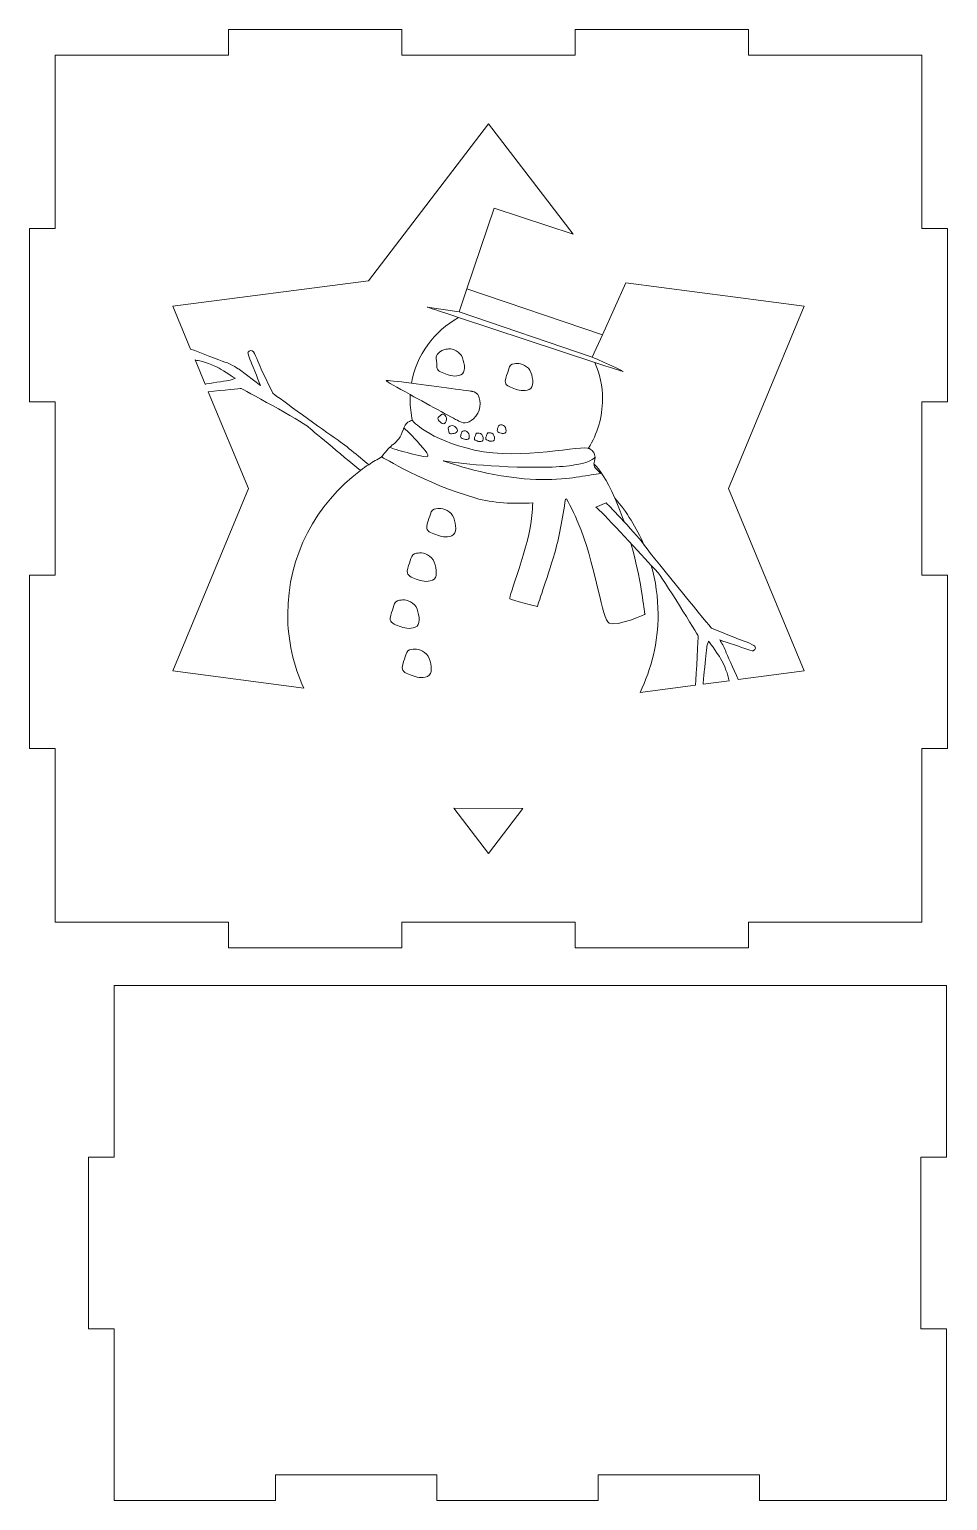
# Model space of a CAD drawing. Header units: millimetres. Extents: x -1983 to 1983, y -412 to 412.
# Drawn here: x -1982.6 to -1875.6, y -87.7 to 83.7 of the extents above; entities that cross this region are included whole.
import ezdxf

# ---------------------------------------------------------------- set-up
doc = ezdxf.new("R2010")
doc.units = ezdxf.units.MM
doc.header["$MEASUREMENT"] = 0
doc.layers.add('Camada 1', color=7, linetype='Continuous')

msp = doc.modelspace()

# ---------------------------------------------------------------- linework, layer by layer
at = {"layer": 'Camada 1', "color": 250, "lineweight": 9}
for points, knots in [([(-1919.0411, -23.2674), (-1919.0411, -23.2674), (-1898.8411, -23.2674), (-1898.8411, -23.2674), (-1898.8411, -23.2674), (-1898.8411, -23.2674), (-1898.8411, -20.2674), (-1898.8411, -20.2674), (-1898.8411, -20.2674), (-1898.8411, -20.2674), (-1878.6411, -20.2674), (-1878.6411, -20.2674), (-1878.6411, -20.2674), (-1878.6411, -20.2674), (-1878.6411, -0.0674), (-1878.6411, -0.0674), (-1878.6411, -0.0674), (-1878.6411, -0.0674), (-1875.6411, -0.0674), (-1875.6411, -0.0674), (-1875.6411, -0.0674), (-1875.6411, -0.0674), (-1875.6411, 20.1326), (-1875.6411, 20.1326), (-1875.6411, 20.1326), (-1875.6411, 20.1326), (-1878.6411, 20.1326), (-1878.6411, 20.1326), (-1878.6411, 20.1326), (-1878.6411, 20.1326), (-1878.6411, 40.3326), (-1878.6411, 40.3326), (-1878.6411, 40.3326), (-1878.6411, 40.3326), (-1875.6411, 40.3326), (-1875.6411, 40.3326), (-1875.6411, 40.3326), (-1875.6411, 40.3326), (-1875.6411, 60.5326), (-1875.6411, 60.5326), (-1875.6411, 60.5326), (-1875.6411, 60.5326), (-1878.6411, 60.5326), (-1878.6411, 60.5326), (-1878.6411, 60.5326), (-1878.6411, 60.5326), (-1878.6411, 80.7326), (-1878.6411, 80.7326), (-1878.6411, 80.7326), (-1878.6411, 80.7326), (-1898.8411, 80.7326), (-1898.8411, 80.7326), (-1898.8411, 80.7326), (-1898.8411, 80.7326), (-1898.8411, 83.7326), (-1898.8411, 83.7326), (-1898.8411, 83.7326), (-1898.8411, 83.7326), (-1919.0411, 83.7326), (-1919.0411, 83.7326), (-1919.0411, 83.7326), (-1919.0411, 83.7326), (-1919.0411, 80.7326), (-1919.0411, 80.7326), (-1919.0411, 80.7326), (-1919.0411, 80.7326), (-1939.2411, 80.7326), (-1939.2411, 80.7326), (-1939.2411, 80.7326), (-1939.2411, 80.7326), (-1939.2411, 83.7326), (-1939.2411, 83.7326), (-1939.2411, 83.7326), (-1939.2411, 83.7326), (-1959.4411, 83.7326), (-1959.4411, 83.7326), (-1959.4411, 83.7326), (-1959.4411, 83.7326), (-1959.4411, 80.7326), (-1959.4411, 80.7326), (-1959.4411, 80.7326), (-1959.4411, 80.7326), (-1979.6411, 80.7326), (-1979.6411, 80.7326), (-1979.6411, 80.7326), (-1979.6411, 80.7326), (-1979.6411, 60.5326), (-1979.6411, 60.5326), (-1979.6411, 60.5326), (-1979.6411, 60.5326), (-1982.6411, 60.5326), (-1982.6411, 60.5326), (-1982.6411, 60.5326), (-1982.6411, 60.5326), (-1982.6411, 40.3326), (-1982.6411, 40.3326), (-1982.6411, 40.3326), (-1982.6411, 40.3326), (-1979.6411, 40.3326), (-1979.6411, 40.3326), (-1979.6411, 40.3326), (-1979.6411, 40.3326), (-1979.6411, 20.1326), (-1979.6411, 20.1326), (-1979.6411, 20.1326), (-1979.6411, 20.1326), (-1982.6411, 20.1326), (-1982.6411, 20.1326), (-1982.6411, 20.1326), (-1982.6411, 20.1326), (-1982.6411, -0.0674), (-1982.6411, -0.0674), (-1982.6411, -0.0674), (-1982.6411, -0.0674), (-1979.6411, -0.0674), (-1979.6411, -0.0674), (-1979.6411, -0.0674), (-1979.6411, -0.0674), (-1979.6411, -20.2674), (-1979.6411, -20.2674), (-1979.6411, -20.2674), (-1979.6411, -20.2674), (-1959.4411, -20.2674), (-1959.4411, -20.2674), (-1959.4411, -20.2674), (-1959.4411, -20.2674), (-1959.4411, -23.2674), (-1959.4411, -23.2674), (-1959.4411, -23.2674), (-1959.4411, -23.2674), (-1939.2411, -23.2674), (-1939.2411, -23.2674), (-1939.2411, -23.2674), (-1939.2411, -23.2674), (-1939.2411, -20.2674), (-1939.2411, -20.2674), (-1939.2411, -20.2674), (-1939.2411, -20.2674), (-1919.0411, -20.2674), (-1919.0411, -20.2674), (-1919.0411, -20.2674), (-1919.0411, -20.2674), (-1919.0411, -23.2674), (-1919.0411, -23.2674)], [0, 0, 0, 0, 0.02702703, 0.02702703, 0.02702703, 0.02702703, 0.05405405, 0.05405405, 0.05405405, 0.05405405, 0.08108108, 0.08108108, 0.08108108, 0.08108108, 0.10810811, 0.10810811, 0.10810811, 0.10810811, 0.13513514, 0.13513514, 0.13513514, 0.13513514, 0.16216216, 0.16216216, 0.16216216, 0.16216216, 0.18918919, 0.18918919, 0.18918919, 0.18918919, 0.21621622, 0.21621622, 0.21621622, 0.21621622, 0.24324324, 0.24324324, 0.24324324, 0.24324324, 0.27027027, 0.27027027, 0.27027027, 0.27027027, 0.2972973, 0.2972973, 0.2972973, 0.2972973, 0.32432432, 0.32432432, 0.32432432, 0.32432432, 0.35135135, 0.35135135, 0.35135135, 0.35135135, 0.37837838, 0.37837838, 0.37837838, 0.37837838, 0.40540541, 0.40540541, 0.40540541, 0.40540541, 0.43243243, 0.43243243, 0.43243243, 0.43243243, 0.45945946, 0.45945946, 0.45945946, 0.45945946, 0.48648649, 0.48648649, 0.48648649, 0.48648649, 0.51351351, 0.51351351, 0.51351351, 0.51351351, 0.54054054, 0.54054054, 0.54054054, 0.54054054, 0.56756757, 0.56756757, 0.56756757, 0.56756757, 0.59459459, 0.59459459, 0.59459459, 0.59459459, 0.62162162, 0.62162162, 0.62162162, 0.62162162, 0.64864865, 0.64864865, 0.64864865, 0.64864865, 0.67567568, 0.67567568, 0.67567568, 0.67567568, 0.7027027, 0.7027027, 0.7027027, 0.7027027, 0.72972973, 0.72972973, 0.72972973, 0.72972973, 0.75675676, 0.75675676, 0.75675676, 0.75675676, 0.78378378, 0.78378378, 0.78378378, 0.78378378, 0.81081081, 0.81081081, 0.81081081, 0.81081081, 0.83783784, 0.83783784, 0.83783784, 0.83783784, 0.86486486, 0.86486486, 0.86486486, 0.86486486, 0.89189189, 0.89189189, 0.89189189, 0.89189189, 0.91891892, 0.91891892, 0.91891892, 0.91891892, 0.94594595, 0.94594595, 0.94594595, 0.94594595, 1, 1, 1, 1]), ([(-1929.1411, 72.7326), (-1929.1411, 72.7326), (-1919.2893, 59.8597), (-1919.2893, 59.8597), (-1919.2893, 59.8597), (-1919.2893, 59.8597), (-1928.4938, 62.9126), (-1928.4938, 62.9126), (-1928.4938, 62.9126), (-1928.4938, 62.9126), (-1931.6647, 53.4971), (-1931.6647, 53.4971), (-1931.6647, 53.4971), (-1931.6647, 53.4971), (-1932.5612, 50.8353), (-1932.5612, 50.8353), (-1932.5612, 50.8353), (-1932.5612, 50.8353), (-1936.2756, 51.3753), (-1936.2756, 51.3753), (-1936.2756, 51.3753), (-1936.2756, 51.3753), (-1934.8117, 50.8914), (-1932.6254, 50.1692), (-1932.6254, 50.1692), (-1935.4784, 48.5763), (-1937.5462, 45.7945), (-1938.1219, 42.5147), (-1938.1219, 42.5147), (-1939.7815, 42.7239), (-1941.0746, 42.868), (-1941.067, 42.8081), (-1941.067, 42.8081), (-1941.059, 42.7427), (-1939.8116, 42.0334), (-1938.2707, 41.181), (-1938.2707, 41.181), (-1938.2792, 41.0051), (-1938.2835, 40.8282), (-1938.2835, 40.6503), (-1938.2835, 40.6503), (-1938.2835, 39.7911), (-1938.182, 38.9548), (-1937.9904, 38.1526), (-1937.9904, 38.1526), (-1937.9904, 38.1526), (-1938.6518, 38.2028), (-1939.0041, 37.3277), (-1939.0041, 37.3277), (-1939.0238, 37.2784), (-1939.0428, 37.2264), (-1939.0605, 37.1711), (-1939.0605, 37.1711), (-1939.3924, 36.1335), (-1939.7245, 35.8013), (-1940.2641, 35.3866), (-1940.2641, 35.3866), (-1940.3808, 35.2965), (-1940.5093, 35.1774), (-1940.639, 35.0459), (-1940.639, 35.0459), (-1941.108, 34.5702), (-1941.5915, 33.9328), (-1941.5915, 33.9328), (-1941.5915, 33.9328), (-1942.1098, 33.6456), (-1942.6145, 33.3383), (-1943.1049, 33.0116), (-1943.1049, 33.0116), (-1944.2297, 33.976), (-1945.9393, 35.3991), (-1947.1281, 36.1932), (-1947.1281, 36.1932), (-1949.0426, 37.4722), (-1954.2853, 41.3421), (-1954.2853, 41.3421), (-1954.2853, 41.3421), (-1954.2853, 41.3421), (-1955.6151, 44.1614), (-1955.6151, 44.1614), (-1955.6151, 44.1614), (-1955.9328, 44.8387), (-1956.3602, 46.0698), (-1956.6639, 46.2834), (-1956.6639, 46.2834), (-1956.9673, 46.4967), (-1957.195, 46.0444), (-1957.195, 46.0444), (-1957.195, 46.0444), (-1957.195, 46.0444), (-1956.9896, 45.4007), (-1956.8099, 44.9791), (-1956.8099, 44.9791), (-1956.6299, 44.5575), (-1955.705, 42.2274), (-1955.705, 42.2274), (-1955.705, 42.2274), (-1955.705, 42.2274), (-1958.1758, 44.102), (-1958.1758, 44.102), (-1958.1758, 44.102), (-1958.1758, 44.102), (-1959.0304, 44.7259), (-1959.8737, 44.9787), (-1959.8737, 44.9787), (-1960.4836, 45.1614), (-1962.5514, 46.038), (-1963.8741, 46.4955), (-1963.8741, 46.4955), (-1963.8741, 46.4955), (-1965.9471, 51.4824), (-1965.9471, 51.4824), (-1965.9471, 51.4824), (-1965.9471, 51.4824), (-1943.1273, 54.4576), (-1943.1273, 54.4576), (-1943.1273, 54.4576), (-1943.1273, 54.4576), (-1929.1411, 72.7326), (-1929.1411, 72.7326)], [0, 0, 0, 0, 0.03225806, 0.03225806, 0.03225806, 0.03225806, 0.06451613, 0.06451613, 0.06451613, 0.06451613, 0.09677419, 0.09677419, 0.09677419, 0.09677419, 0.12903226, 0.12903226, 0.12903226, 0.12903226, 0.16129032, 0.16129032, 0.16129032, 0.16129032, 0.19354839, 0.19354839, 0.19354839, 0.19354839, 0.22580645, 0.22580645, 0.22580645, 0.22580645, 0.25806452, 0.25806452, 0.25806452, 0.25806452, 0.29032258, 0.29032258, 0.29032258, 0.29032258, 0.32258065, 0.32258065, 0.32258065, 0.32258065, 0.35483871, 0.35483871, 0.35483871, 0.35483871, 0.38709677, 0.38709677, 0.38709677, 0.38709677, 0.41935484, 0.41935484, 0.41935484, 0.41935484, 0.4516129, 0.4516129, 0.4516129, 0.4516129, 0.48387097, 0.48387097, 0.48387097, 0.48387097, 0.51612903, 0.51612903, 0.51612903, 0.51612903, 0.5483871, 0.5483871, 0.5483871, 0.5483871, 0.58064516, 0.58064516, 0.58064516, 0.58064516, 0.61290323, 0.61290323, 0.61290323, 0.61290323, 0.64516129, 0.64516129, 0.64516129, 0.64516129, 0.67741935, 0.67741935, 0.67741935, 0.67741935, 0.70967742, 0.70967742, 0.70967742, 0.70967742, 0.74193548, 0.74193548, 0.74193548, 0.74193548, 0.77419355, 0.77419355, 0.77419355, 0.77419355, 0.80645161, 0.80645161, 0.80645161, 0.80645161, 0.83870968, 0.83870968, 0.83870968, 0.83870968, 0.87096774, 0.87096774, 0.87096774, 0.87096774, 0.90322581, 0.90322581, 0.90322581, 0.90322581, 0.93548387, 0.93548387, 0.93548387, 0.93548387, 1, 1, 1, 1]), ([(-1913.1495, 54.1961), (-1913.1495, 54.1961), (-1892.3351, 51.4824), (-1892.3351, 51.4824), (-1892.3351, 51.4824), (-1892.3351, 51.4824), (-1901.1686, 30.2326), (-1901.1686, 30.2326), (-1901.1686, 30.2326), (-1901.1686, 30.2326), (-1892.3351, 8.9828), (-1892.3351, 8.9828), (-1892.3351, 8.9828), (-1892.3351, 8.9828), (-1900.036, 7.9787), (-1900.036, 7.9787), (-1900.036, 7.9787), (-1900.5792, 9.2378), (-1901.3458, 10.8292), (-1901.5323, 11.3497), (-1901.5323, 11.3497), (-1901.6996, 11.8167), (-1901.9848, 12.2812), (-1902.2016, 12.5977), (-1902.2016, 12.5977), (-1902.2016, 12.5977), (-1899.8263, 11.7964), (-1899.3957, 11.6388), (-1899.3957, 11.6388), (-1898.9652, 11.4814), (-1898.3117, 11.31), (-1898.3117, 11.31), (-1898.3117, 11.31), (-1898.3117, 11.31), (-1897.8718, 11.5612), (-1898.1011, 11.8532), (-1898.1011, 11.8532), (-1898.3302, 12.145), (-1899.5819, 12.5072), (-1900.275, 12.7888), (-1900.275, 12.7888), (-1900.275, 12.7888), (-1903.1603, 13.969), (-1903.1603, 13.969), (-1903.1603, 13.969), (-1903.1603, 13.969), (-1909.5973, 21.772), (-1910.9748, 23.6163), (-1910.9748, 23.6163), (-1910.9943, 23.6425), (-1911.0143, 23.6691), (-1911.0344, 23.6956), (-1911.0344, 23.6956), (-1911.8799, 25.6749), (-1913.0253, 27.5014), (-1914.4153, 29.1207), (-1914.4153, 29.1207), (-1915.3803, 31.3192), (-1916.2215, 32.503), (-1916.8498, 33.1243), (-1916.8498, 33.1243), (-1916.8358, 33.3218), (-1916.7414, 33.5258), (-1916.7217, 33.861), (-1916.7217, 33.861), (-1916.7207, 33.8768), (-1916.7202, 33.8925), (-1916.72, 33.908), (-1916.72, 33.908), (-1916.7114, 34.5813), (-1917.3859, 34.8987), (-1917.3859, 34.8987), (-1917.3859, 34.8987), (-1917.4136, 34.9155), (-1917.4501, 34.9289), (-1917.4949, 34.9397), (-1917.4949, 34.9397), (-1916.4534, 36.6028), (-1915.853, 38.5579), (-1915.853, 40.6503), (-1915.853, 40.6503), (-1915.853, 42.169), (-1916.1694, 43.6155), (-1916.7411, 44.9303), (-1916.7411, 44.9303), (-1914.8683, 44.315), (-1913.603, 43.9014), (-1913.4701, 43.8634), (-1913.4701, 43.8634), (-1912.8893, 43.6975), (-1917.0408, 45.5629), (-1917.0408, 45.5629), (-1917.0408, 45.5629), (-1917.0408, 45.5629), (-1915.8707, 48.159), (-1915.8707, 48.159), (-1915.8707, 48.159), (-1915.8707, 48.159), (-1913.1495, 54.1961), (-1913.1495, 54.1961)], [0, 0, 0, 0, 0.03846154, 0.03846154, 0.03846154, 0.03846154, 0.07692308, 0.07692308, 0.07692308, 0.07692308, 0.11538462, 0.11538462, 0.11538462, 0.11538462, 0.15384615, 0.15384615, 0.15384615, 0.15384615, 0.19230769, 0.19230769, 0.19230769, 0.19230769, 0.23076923, 0.23076923, 0.23076923, 0.23076923, 0.26923077, 0.26923077, 0.26923077, 0.26923077, 0.30769231, 0.30769231, 0.30769231, 0.30769231, 0.34615385, 0.34615385, 0.34615385, 0.34615385, 0.38461538, 0.38461538, 0.38461538, 0.38461538, 0.42307692, 0.42307692, 0.42307692, 0.42307692, 0.46153846, 0.46153846, 0.46153846, 0.46153846, 0.5, 0.5, 0.5, 0.5, 0.53846154, 0.53846154, 0.53846154, 0.53846154, 0.57692308, 0.57692308, 0.57692308, 0.57692308, 0.61538462, 0.61538462, 0.61538462, 0.61538462, 0.65384615, 0.65384615, 0.65384615, 0.65384615, 0.69230769, 0.69230769, 0.69230769, 0.69230769, 0.73076923, 0.73076923, 0.73076923, 0.73076923, 0.76923077, 0.76923077, 0.76923077, 0.76923077, 0.80769231, 0.80769231, 0.80769231, 0.80769231, 0.84615385, 0.84615385, 0.84615385, 0.84615385, 0.88461538, 0.88461538, 0.88461538, 0.88461538, 0.92307692, 0.92307692, 0.92307692, 0.92307692, 1, 1, 1, 1]), ([(-1933.7418, 46.5016), (-1933.3682, 46.5432), (-1932.4136, 46.2112), (-1932.1647, 45.4641), (-1932.1647, 45.4641), (-1931.9157, 44.7171), (-1931.7496, 43.7211), (-1932.3722, 43.472), (-1932.3722, 43.472), (-1932.9948, 43.223), (-1933.6173, 43.3889), (-1934.1568, 43.5965), (-1934.1568, 43.5965), (-1934.6964, 43.804), (-1935.1943, 43.97), (-1935.1528, 44.4681), (-1935.1528, 44.4681), (-1935.1113, 44.9661), (-1935.3189, 45.2982), (-1935.2359, 45.6301), (-1935.2359, 45.6301), (-1935.1529, 45.9621), (-1934.634, 46.3357), (-1934.3435, 46.4187), (-1934.3435, 46.4187), (-1934.053, 46.5018), (-1933.7418, 46.5016), (-1933.7418, 46.5016)], [0, 0, 0, 0, 0.125, 0.125, 0.125, 0.125, 0.25, 0.25, 0.25, 0.25, 0.375, 0.375, 0.375, 0.375, 0.5, 0.5, 0.5, 0.5, 0.625, 0.625, 0.625, 0.625, 0.75, 0.75, 0.75, 0.75, 1, 1, 1, 1]), ([(-1962.169, 42.3938), (-1962.169, 42.3938), (-1963.3441, 45.2205), (-1963.3441, 45.2205), (-1963.3441, 45.2205), (-1963.1867, 45.1795), (-1963.0585, 45.1517), (-1962.9797, 45.1443), (-1962.9797, 45.1443), (-1962.5327, 45.1023), (-1961.012, 44.5541), (-1960.5202, 44.2534), (-1960.5202, 44.2534), (-1960.0281, 43.9527), (-1958.6648, 43.0843), (-1958.6648, 43.0843), (-1958.6648, 43.0843), (-1958.6648, 43.0843), (-1958.9206, 42.9465), (-1959.2522, 42.8624), (-1959.2522, 42.8624), (-1959.5838, 42.778), (-1961.0455, 42.6035), (-1961.9872, 42.4263), (-1961.9872, 42.4263), (-1962.0423, 42.416), (-1962.1033, 42.4051), (-1962.169, 42.3938)], [0, 0, 0, 0, 0.125, 0.125, 0.125, 0.125, 0.25, 0.25, 0.25, 0.25, 0.375, 0.375, 0.375, 0.375, 0.5, 0.5, 0.5, 0.5, 0.625, 0.625, 0.625, 0.625, 0.75, 0.75, 0.75, 0.75, 1, 1, 1, 1]), ([(-1925.7734, 44.8002), (-1925.3998, 44.8416), (-1924.4453, 44.5096), (-1924.1963, 43.7626), (-1924.1963, 43.7626), (-1923.9473, 43.0155), (-1923.7812, 42.0195), (-1924.4038, 41.7706), (-1924.4038, 41.7706), (-1925.0264, 41.5215), (-1925.6489, 41.6875), (-1926.1884, 41.895), (-1926.1884, 41.895), (-1926.728, 42.1026), (-1927.2259, 42.2685), (-1927.1844, 42.7665), (-1927.1844, 42.7665), (-1927.1429, 43.2645), (-1926.9355, 43.5967), (-1926.8525, 43.9286), (-1926.8525, 43.9286), (-1926.7694, 44.2606), (-1926.6656, 44.6342), (-1926.3751, 44.7172), (-1926.3751, 44.7172), (-1926.0845, 44.8003), (-1925.7734, 44.8002), (-1925.7734, 44.8002)], [0, 0, 0, 0, 0.125, 0.125, 0.125, 0.125, 0.25, 0.25, 0.25, 0.25, 0.375, 0.375, 0.375, 0.375, 0.5, 0.5, 0.5, 0.5, 0.625, 0.625, 0.625, 0.625, 0.75, 0.75, 0.75, 0.75, 1, 1, 1, 1]), ([(-1950.6729, 6.9914), (-1950.6729, 6.9914), (-1965.9471, 8.9828), (-1965.9471, 8.9828), (-1965.9471, 8.9828), (-1965.9471, 8.9828), (-1957.1136, 30.2326), (-1957.1136, 30.2326), (-1957.1136, 30.2326), (-1957.1136, 30.2326), (-1961.8015, 41.51), (-1961.8015, 41.51), (-1961.8015, 41.51), (-1960.0936, 41.6964), (-1957.9788, 41.898), (-1957.9788, 41.898), (-1957.9788, 41.898), (-1957.9788, 41.898), (-1950.8051, 38.0308), (-1950.2317, 37.4914), (-1950.2317, 37.4914), (-1949.8212, 37.1051), (-1946.2719, 34.2083), (-1944.0745, 32.3264), (-1944.0745, 32.3264), (-1949.2216, 28.4736), (-1952.5408, 22.4075), (-1952.5408, 15.5833), (-1952.5408, 15.5833), (-1952.5408, 12.5232), (-1951.8732, 9.6157), (-1950.6729, 6.9914)], [0, 0, 0, 0, 0.11111111, 0.11111111, 0.11111111, 0.11111111, 0.22222222, 0.22222222, 0.22222222, 0.22222222, 0.33333333, 0.33333333, 0.33333333, 0.33333333, 0.44444444, 0.44444444, 0.44444444, 0.44444444, 0.55555556, 0.55555556, 0.55555556, 0.55555556, 0.66666667, 0.66666667, 0.66666667, 0.66666667, 0.77777778, 0.77777778, 0.77777778, 0.77777778, 1, 1, 1, 1]), ([(-1934.2861, 38.8277), (-1934.1772, 38.7781), (-1933.9703, 38.5315), (-1934.0242, 38.2866), (-1934.0242, 38.2866), (-1934.078, 38.0416), (-1934.1951, 37.7422), (-1934.4061, 37.7757), (-1934.4061, 37.7757), (-1934.617, 37.8092), (-1934.7602, 37.9563), (-1934.8737, 38.1011), (-1934.8737, 38.1011), (-1934.9874, 38.2458), (-1935.0965, 38.3725), (-1935.0039, 38.5019), (-1935.0039, 38.5019), (-1934.9113, 38.6313), (-1934.8004, 38.6883), (-1934.7234, 38.7655), (-1934.7234, 38.7655), (-1934.6466, 38.8428), (-1934.5572, 38.928), (-1934.4642, 38.9033), (-1934.4642, 38.9033), (-1934.3711, 38.8786), (-1934.2861, 38.8277), (-1934.2861, 38.8277)], [0, 0, 0, 0, 0.125, 0.125, 0.125, 0.125, 0.25, 0.25, 0.25, 0.25, 0.375, 0.375, 0.375, 0.375, 0.5, 0.5, 0.5, 0.5, 0.625, 0.625, 0.625, 0.625, 0.75, 0.75, 0.75, 0.75, 1, 1, 1, 1]), ([(-1933.648, 37.5071), (-1933.5507, 37.5768), (-1933.2339, 37.6331), (-1933.0483, 37.4643), (-1933.0483, 37.4643), (-1932.8629, 37.2954), (-1932.6618, 37.0445), (-1932.7961, 36.8784), (-1932.7961, 36.8784), (-1932.9303, 36.7123), (-1933.1291, 36.6616), (-1933.3114, 36.6354), (-1933.3114, 36.6354), (-1933.4935, 36.609), (-1933.6577, 36.5776), (-1933.7237, 36.7225), (-1933.7237, 36.7225), (-1933.7897, 36.8674), (-1933.7838, 36.9919), (-1933.8122, 37.0971), (-1933.8122, 37.0971), (-1933.8408, 37.2023), (-1933.8701, 37.3221), (-1933.8023, 37.3904), (-1933.8023, 37.3904), (-1933.7345, 37.4588), (-1933.648, 37.5071), (-1933.648, 37.5071)], [0, 0, 0, 0, 0.125, 0.125, 0.125, 0.125, 0.25, 0.25, 0.25, 0.25, 0.375, 0.375, 0.375, 0.375, 0.5, 0.5, 0.5, 0.5, 0.625, 0.625, 0.625, 0.625, 0.75, 0.75, 0.75, 0.75, 1, 1, 1, 1]), ([(-1931.9505, 36.9573), (-1931.8316, 36.9704), (-1931.5276, 36.8648), (-1931.4484, 36.6269), (-1931.4484, 36.6269), (-1931.369, 36.3889), (-1931.3161, 36.0717), (-1931.5144, 35.9924), (-1931.5144, 35.9924), (-1931.7127, 35.9132), (-1931.9109, 35.966), (-1932.0828, 36.0321), (-1932.0828, 36.0321), (-1932.2546, 36.0983), (-1932.4132, 36.151), (-1932.3999, 36.3096), (-1932.3999, 36.3096), (-1932.3868, 36.4683), (-1932.3207, 36.574), (-1932.2942, 36.6797), (-1932.2942, 36.6797), (-1932.2678, 36.7855), (-1932.2348, 36.9044), (-1932.1423, 36.9309), (-1932.1423, 36.9309), (-1932.0497, 36.9573), (-1931.9505, 36.9573), (-1931.9505, 36.9573)], [0, 0, 0, 0, 0.125, 0.125, 0.125, 0.125, 0.25, 0.25, 0.25, 0.25, 0.375, 0.375, 0.375, 0.375, 0.5, 0.5, 0.5, 0.5, 0.625, 0.625, 0.625, 0.625, 0.75, 0.75, 0.75, 0.75, 1, 1, 1, 1]), ([(-1930.3308, 36.7085), (-1930.2118, 36.722), (-1929.9079, 36.6161), (-1929.8287, 36.3782), (-1929.8287, 36.3782), (-1929.7493, 36.1402), (-1929.6964, 35.8231), (-1929.8947, 35.7438), (-1929.8947, 35.7438), (-1930.093, 35.6646), (-1930.2912, 35.7173), (-1930.463, 35.7835), (-1930.463, 35.7835), (-1930.635, 35.8496), (-1930.7936, 35.9024), (-1930.7802, 36.061), (-1930.7802, 36.061), (-1930.7671, 36.2196), (-1930.701, 36.3254), (-1930.6746, 36.4311), (-1930.6746, 36.4311), (-1930.6481, 36.5367), (-1930.615, 36.6559), (-1930.5226, 36.6823), (-1930.5226, 36.6823), (-1930.4301, 36.7086), (-1930.3308, 36.7085), (-1930.3308, 36.7085)], [0, 0, 0, 0, 0.125, 0.125, 0.125, 0.125, 0.25, 0.25, 0.25, 0.25, 0.375, 0.375, 0.375, 0.375, 0.5, 0.5, 0.5, 0.5, 0.625, 0.625, 0.625, 0.625, 0.75, 0.75, 0.75, 0.75, 1, 1, 1, 1]), ([(-1929.0128, 36.7459), (-1928.8939, 36.7591), (-1928.5899, 36.6533), (-1928.5107, 36.4154), (-1928.5107, 36.4154), (-1928.4314, 36.1775), (-1928.3784, 35.8603), (-1928.5767, 35.7808), (-1928.5767, 35.7808), (-1928.775, 35.7017), (-1928.9732, 35.7545), (-1929.1451, 35.8207), (-1929.1451, 35.8207), (-1929.3169, 35.8868), (-1929.4755, 35.9395), (-1929.4622, 36.0983), (-1929.4622, 36.0983), (-1929.4491, 36.2567), (-1929.383, 36.3625), (-1929.3565, 36.4683), (-1929.3565, 36.4683), (-1929.3301, 36.574), (-1929.2971, 36.693), (-1929.2046, 36.7194), (-1929.2046, 36.7194), (-1929.112, 36.746), (-1929.0128, 36.7459), (-1929.0128, 36.7459)], [0, 0, 0, 0, 0.125, 0.125, 0.125, 0.125, 0.25, 0.25, 0.25, 0.25, 0.375, 0.375, 0.375, 0.375, 0.5, 0.5, 0.5, 0.5, 0.625, 0.625, 0.625, 0.625, 0.75, 0.75, 0.75, 0.75, 1, 1, 1, 1]), ([(-1927.6747, 37.6631), (-1927.5558, 37.6764), (-1927.2518, 37.5706), (-1927.1725, 37.3327), (-1927.1725, 37.3327), (-1927.0932, 37.0948), (-1927.0403, 36.7777), (-1927.2386, 36.6983), (-1927.2386, 36.6983), (-1927.4369, 36.6191), (-1927.6351, 36.6718), (-1927.807, 36.738), (-1927.807, 36.738), (-1927.9788, 36.804), (-1928.1374, 36.8569), (-1928.1241, 37.0156), (-1928.1241, 37.0156), (-1928.111, 37.1742), (-1928.0449, 37.2799), (-1928.0184, 37.3856), (-1928.0184, 37.3856), (-1927.992, 37.4913), (-1927.959, 37.6103), (-1927.8665, 37.6368), (-1927.8665, 37.6368), (-1927.7739, 37.6632), (-1927.6747, 37.6631), (-1927.6747, 37.6631)], [0, 0, 0, 0, 0.125, 0.125, 0.125, 0.125, 0.25, 0.25, 0.25, 0.25, 0.375, 0.375, 0.375, 0.375, 0.5, 0.5, 0.5, 0.5, 0.625, 0.625, 0.625, 0.625, 0.75, 0.75, 0.75, 0.75, 1, 1, 1, 1]), ([(-1934.8552, 27.92), (-1934.4624, 27.9636), (-1933.4587, 27.6145), (-1933.1967, 26.8289), (-1933.1967, 26.8289), (-1932.9349, 26.0432), (-1932.7604, 24.9958), (-1933.415, 24.7339), (-1933.415, 24.7339), (-1934.0697, 24.4721), (-1934.7243, 24.6467), (-1935.2917, 24.8648), (-1935.2917, 24.8648), (-1935.8591, 25.0831), (-1936.3828, 25.2576), (-1936.3391, 25.7813), (-1936.3391, 25.7813), (-1936.2954, 26.3051), (-1936.0773, 26.6544), (-1935.9901, 27.0034), (-1935.9901, 27.0034), (-1935.9027, 27.3525), (-1935.7936, 27.7453), (-1935.4881, 27.8327), (-1935.4881, 27.8327), (-1935.1825, 27.92), (-1934.8552, 27.92), (-1934.8552, 27.92)], [0, 0, 0, 0, 0.125, 0.125, 0.125, 0.125, 0.25, 0.25, 0.25, 0.25, 0.375, 0.375, 0.375, 0.375, 0.5, 0.5, 0.5, 0.5, 0.625, 0.625, 0.625, 0.625, 0.75, 0.75, 0.75, 0.75, 1, 1, 1, 1]), ([(-1937.1218, 22.7361), (-1936.729, 22.7798), (-1935.7253, 22.4307), (-1935.4634, 21.6451), (-1935.4634, 21.6451), (-1935.2016, 20.8594), (-1935.027, 19.812), (-1935.6816, 19.5502), (-1935.6816, 19.5502), (-1936.3364, 19.2884), (-1936.991, 19.4628), (-1937.5583, 19.6812), (-1937.5583, 19.6812), (-1938.1258, 19.8993), (-1938.6494, 20.0739), (-1938.6057, 20.5976), (-1938.6057, 20.5976), (-1938.562, 21.1212), (-1938.3439, 21.4707), (-1938.2566, 21.8197), (-1938.2566, 21.8197), (-1938.1694, 22.1688), (-1938.0601, 22.5617), (-1937.7547, 22.649), (-1937.7547, 22.649), (-1937.4492, 22.7363), (-1937.1218, 22.7361), (-1937.1218, 22.7361)], [0, 0, 0, 0, 0.125, 0.125, 0.125, 0.125, 0.25, 0.25, 0.25, 0.25, 0.375, 0.375, 0.375, 0.375, 0.5, 0.5, 0.5, 0.5, 0.625, 0.625, 0.625, 0.625, 0.75, 0.75, 0.75, 0.75, 1, 1, 1, 1]), ([(-1905.0298, 7.3277), (-1905.0298, 7.3277), (-1911.4857, 6.486), (-1911.4857, 6.486), (-1911.4857, 6.486), (-1910.1352, 9.2402), (-1909.3789, 12.3254), (-1909.3789, 15.5833), (-1909.3789, 15.5833), (-1909.3789, 17.557), (-1909.6564, 19.4677), (-1910.1758, 21.2795), (-1910.1758, 21.2795), (-1909.8447, 20.9239), (-1909.6094, 20.6752), (-1909.5155, 20.5856), (-1909.5155, 20.5856), (-1908.9467, 20.0412), (-1904.7083, 13.0804), (-1904.7083, 13.0804), (-1904.7083, 13.0804), (-1904.7083, 13.0804), (-1904.9034, 8.4904), (-1905.0267, 7.3552), (-1905.0267, 7.3552), (-1905.0267, 7.3552), (-1905.0298, 7.3277), (-1905.0298, 7.3277)], [0, 0, 0, 0, 0.125, 0.125, 0.125, 0.125, 0.25, 0.25, 0.25, 0.25, 0.375, 0.375, 0.375, 0.375, 0.5, 0.5, 0.5, 0.5, 0.625, 0.625, 0.625, 0.625, 0.75, 0.75, 0.75, 0.75, 1, 1, 1, 1]), ([(-1939.114, 17.2579), (-1938.7212, 17.3015), (-1937.7174, 16.9525), (-1937.4555, 16.1669), (-1937.4555, 16.1669), (-1937.1937, 15.3812), (-1937.0191, 14.3338), (-1937.6738, 14.072), (-1937.6738, 14.072), (-1938.3285, 13.8101), (-1938.983, 13.9847), (-1939.5505, 14.203), (-1939.5505, 14.203), (-1940.1179, 14.4211), (-1940.6416, 14.5957), (-1940.5979, 15.1194), (-1940.5979, 15.1194), (-1940.5542, 15.6431), (-1940.3361, 15.9924), (-1940.2488, 16.3414), (-1940.2488, 16.3414), (-1940.1615, 16.6906), (-1940.0523, 17.0835), (-1939.7468, 17.1708), (-1939.7468, 17.1708), (-1939.4414, 17.2581), (-1939.114, 17.2579), (-1939.114, 17.2579)], [0, 0, 0, 0, 0.125, 0.125, 0.125, 0.125, 0.25, 0.25, 0.25, 0.25, 0.375, 0.375, 0.375, 0.375, 0.5, 0.5, 0.5, 0.5, 0.625, 0.625, 0.625, 0.625, 0.75, 0.75, 0.75, 0.75, 1, 1, 1, 1]), ([(-1901.0906, 7.8413), (-1901.0906, 7.8413), (-1904.134, 7.4445), (-1904.134, 7.4445), (-1904.134, 7.4445), (-1904.0807, 8.0825), (-1904.0209, 8.7266), (-1903.9701, 9.1051), (-1903.9701, 9.1051), (-1903.8425, 10.0549), (-1903.7451, 11.5237), (-1903.6784, 11.8592), (-1903.6784, 11.8592), (-1903.6116, 12.1947), (-1903.4874, 12.4575), (-1903.4874, 12.4575), (-1903.4874, 12.4575), (-1903.4874, 12.4575), (-1902.5487, 11.1416), (-1902.2225, 10.6662), (-1902.2225, 10.6662), (-1901.8963, 10.1907), (-1901.2695, 8.7008), (-1901.2038, 8.2568), (-1901.2038, 8.2568), (-1901.1909, 8.1693), (-1901.1491, 8.0216), (-1901.0906, 7.8413)], [0, 0, 0, 0, 0.125, 0.125, 0.125, 0.125, 0.25, 0.25, 0.25, 0.25, 0.375, 0.375, 0.375, 0.375, 0.5, 0.5, 0.5, 0.5, 0.625, 0.625, 0.625, 0.625, 0.75, 0.75, 0.75, 0.75, 1, 1, 1, 1]), ([(-1937.7029, 11.5307), (-1937.3101, 11.5743), (-1936.3064, 11.2251), (-1936.0444, 10.4396), (-1936.0444, 10.4396), (-1935.7826, 9.654), (-1935.6081, 8.6066), (-1936.2627, 8.3447), (-1936.2627, 8.3447), (-1936.9174, 8.0827), (-1937.572, 8.2574), (-1938.1395, 8.4755), (-1938.1395, 8.4755), (-1938.7068, 8.6939), (-1939.2305, 8.8684), (-1939.1868, 9.3922), (-1939.1868, 9.3922), (-1939.1432, 9.9159), (-1938.925, 10.2652), (-1938.8378, 10.6143), (-1938.8378, 10.6143), (-1938.7504, 10.9633), (-1938.6413, 11.3562), (-1938.3358, 11.4435), (-1938.3358, 11.4435), (-1938.0302, 11.5308), (-1937.7029, 11.5307), (-1937.7029, 11.5307)], [0, 0, 0, 0, 0.125, 0.125, 0.125, 0.125, 0.25, 0.25, 0.25, 0.25, 0.375, 0.375, 0.375, 0.375, 0.5, 0.5, 0.5, 0.5, 0.625, 0.625, 0.625, 0.625, 0.75, 0.75, 0.75, 0.75, 1, 1, 1, 1]), ([(-1925.1434, -7.0439), (-1925.1434, -7.0439), (-1929.1411, -12.2674), (-1929.1411, -12.2674), (-1929.1411, -12.2674), (-1929.1411, -12.2674), (-1933.1682, -7.0054), (-1933.1682, -7.0054), (-1933.1682, -7.0054), (-1933.1682, -7.0054), (-1925.1434, -7.0439), (-1925.1434, -7.0439)], [0, 0, 0, 0, 0.25, 0.25, 0.25, 0.25, 0.5, 0.5, 0.5, 0.5, 1, 1, 1, 1]), ([(-1875.7542, -87.6808), (-1875.7542, -87.6808), (-1875.7542, -67.6808), (-1875.7542, -67.6808), (-1875.7542, -67.6808), (-1875.7542, -67.6808), (-1878.7542, -67.6808), (-1878.7542, -67.6808), (-1878.7542, -67.6808), (-1878.7542, -67.6808), (-1878.7542, -47.6808), (-1878.7542, -47.6808), (-1878.7542, -47.6808), (-1878.7542, -47.6808), (-1875.7542, -47.6808), (-1875.7542, -47.6808), (-1875.7542, -47.6808), (-1875.7542, -47.6808), (-1875.7542, -27.6808), (-1875.7542, -27.6808), (-1875.7542, -27.6808), (-1875.7542, -27.6808), (-1972.7542, -27.6808), (-1972.7542, -27.6808), (-1972.7542, -27.6808), (-1972.7542, -27.6808), (-1972.7542, -47.6808), (-1972.7542, -47.6808), (-1972.7542, -47.6808), (-1972.7542, -47.6808), (-1975.7542, -47.6808), (-1975.7542, -47.6808), (-1975.7542, -47.6808), (-1975.7542, -47.6808), (-1975.7542, -67.6808), (-1975.7542, -67.6808), (-1975.7542, -67.6808), (-1975.7542, -67.6808), (-1972.7542, -67.6808), (-1972.7542, -67.6808), (-1972.7542, -67.6808), (-1972.7542, -67.6808), (-1972.7542, -87.6808), (-1972.7542, -87.6808), (-1972.7542, -87.6808), (-1972.7542, -87.6808), (-1953.9542, -87.6808), (-1953.9542, -87.6808), (-1953.9542, -87.6808), (-1953.9542, -87.6808), (-1953.9542, -84.6808), (-1953.9542, -84.6808), (-1953.9542, -84.6808), (-1953.9542, -84.6808), (-1935.1542, -84.6808), (-1935.1542, -84.6808), (-1935.1542, -84.6808), (-1935.1542, -84.6808), (-1935.1542, -87.6808), (-1935.1542, -87.6808), (-1935.1542, -87.6808), (-1935.1542, -87.6808), (-1916.3542, -87.6808), (-1916.3542, -87.6808), (-1916.3542, -87.6808), (-1916.3542, -87.6808), (-1916.3542, -84.6808), (-1916.3542, -84.6808), (-1916.3542, -84.6808), (-1916.3542, -84.6808), (-1897.5542, -84.6808), (-1897.5542, -84.6808), (-1897.5542, -84.6808), (-1897.5542, -84.6808), (-1897.5542, -87.6808), (-1897.5542, -87.6808), (-1897.5542, -87.6808), (-1897.5542, -87.6808), (-1875.7542, -87.6808), (-1875.7542, -87.6808)], [0, 0, 0, 0, 0.04761905, 0.04761905, 0.04761905, 0.04761905, 0.0952381, 0.0952381, 0.0952381, 0.0952381, 0.14285714, 0.14285714, 0.14285714, 0.14285714, 0.19047619, 0.19047619, 0.19047619, 0.19047619, 0.23809524, 0.23809524, 0.23809524, 0.23809524, 0.28571429, 0.28571429, 0.28571429, 0.28571429, 0.33333333, 0.33333333, 0.33333333, 0.33333333, 0.38095238, 0.38095238, 0.38095238, 0.38095238, 0.42857143, 0.42857143, 0.42857143, 0.42857143, 0.47619048, 0.47619048, 0.47619048, 0.47619048, 0.52380952, 0.52380952, 0.52380952, 0.52380952, 0.57142857, 0.57142857, 0.57142857, 0.57142857, 0.61904762, 0.61904762, 0.61904762, 0.61904762, 0.66666667, 0.66666667, 0.66666667, 0.66666667, 0.71428571, 0.71428571, 0.71428571, 0.71428571, 0.76190476, 0.76190476, 0.76190476, 0.76190476, 0.80952381, 0.80952381, 0.80952381, 0.80952381, 0.85714286, 0.85714286, 0.85714286, 0.85714286, 0.9047619, 0.9047619, 0.9047619, 0.9047619, 1, 1, 1, 1])]:
    msp.add_open_spline(points, degree=3, knots=knots, dxfattribs=at)
at = {"layer": 'Camada 1', "color": 240, "lineweight": 9}
for points in [[(-1931.6648, 53.4971), (-1931.6648, 53.4971), (-1915.8707, 48.159), (-1915.8707, 48.159)], [(-1916.7411, 44.9303), (-1916.7411, 44.9303), (-1932.6255, 50.1692), (-1932.6255, 50.1692)], [(-1932.5612, 50.8353), (-1932.5612, 50.8353), (-1917.0407, 45.5629), (-1917.0407, 45.5629)], [(-1943.1049, 33.0116), (-1943.4153, 32.8277), (-1943.7385, 32.5992), (-1944.0745, 32.3265)], [(-1898.3118, 11.31), (-1898.3118, 11.31), (-1897.8718, 11.5612), (-1898.1011, 11.8533)], [(-1904.1341, 7.4445), (-1904.0807, 8.0823), (-1904.021, 8.7266), (-1903.9701, 9.1051)], [(-1905.0267, 7.3552), (-1905.0278, 7.346), (-1905.0289, 7.3368), (-1905.0298, 7.3277)]]:
    msp.add_open_spline(points, degree=3, dxfattribs=at)
for points, knots in [([(-1938.2706, 41.1811), (-1935.9889, 39.9241), (-1932.8352, 38.221), (-1932.5176, 38.0563), (-1932.5176, 38.0563), (-1931.9573, 37.7657), (-1931.3763, 37.7657), (-1930.6085, 38.658), (-1930.6085, 38.658), (-1929.8407, 39.5503), (-1930.1312, 40.8783), (-1930.401, 41.1896), (-1930.401, 41.1896), (-1930.6707, 41.5009), (-1931.0443, 41.5631), (-1931.0443, 41.5631), (-1931.0443, 41.5631), (-1931.0443, 41.5631), (-1935.2077, 42.1427), (-1938.1219, 42.5148)], [0, 0, 0, 0, 0.16666667, 0.16666667, 0.16666667, 0.16666667, 0.33333333, 0.33333333, 0.33333333, 0.33333333, 0.5, 0.5, 0.5, 0.5, 0.66666667, 0.66666667, 0.66666667, 0.66666667, 1, 1, 1, 1]), ([(-1937.9904, 38.1526), (-1937.9904, 38.1526), (-1936.2383, 35.9676), (-1930.76, 34.7224), (-1930.76, 34.7224), (-1925.2817, 33.4774), (-1918.1374, 35.3524), (-1917.3859, 34.8987)], [0, 0, 0, 0, 0.33333333, 0.33333333, 0.33333333, 0.33333333, 1, 1, 1, 1]), ([(-1940.639, 35.0458), (-1940.431, 34.9504), (-1940.1824, 34.86), (-1939.9071, 34.7729), (-1939.9071, 34.7729), (-1939.1383, 34.5298), (-1938.1588, 34.3123), (-1937.255, 34.0785), (-1937.255, 34.0785), (-1935.4913, 33.6221), (-1936.2591, 34.3483), (-1937.0891, 35.3236), (-1937.0891, 35.3236), (-1937.1955, 35.4488), (-1937.3059, 35.5758), (-1937.4194, 35.704), (-1937.4194, 35.704), (-1937.9043, 36.2506), (-1938.4473, 36.8151), (-1939.0041, 37.3277)], [0, 0, 0, 0, 0.16666667, 0.16666667, 0.16666667, 0.16666667, 0.33333333, 0.33333333, 0.33333333, 0.33333333, 0.5, 0.5, 0.5, 0.5, 0.66666667, 0.66666667, 0.66666667, 0.66666667, 1, 1, 1, 1]), ([(-1912.5376, 23.8331), (-1911.3424, 19.6428), (-1911.1016, 16.5399), (-1910.9476, 15.7997), (-1910.9476, 15.7997), (-1910.9245, 15.6883), (-1910.9032, 15.6304), (-1910.881, 15.6304), (-1910.881, 15.6304), (-1910.6702, 15.6304), (-1914.2428, 14.095), (-1915.0728, 14.5515), (-1915.0728, 14.5515), (-1915.903, 15.0079), (-1916.5674, 20.7353), (-1918.3521, 25.3836), (-1918.3521, 25.3836), (-1918.9486, 26.9376), (-1919.541, 28.1199), (-1920.0512, 29.0225), (-1920.0512, 29.0225), (-1920.0914, 29.0155), (-1920.1317, 29.0085), (-1920.1723, 29.0015), (-1920.1723, 29.0015), (-1920.4992, 26.8521), (-1920.9458, 24.3061), (-1921.4235, 22.7274), (-1921.4235, 22.7274), (-1922.3782, 19.5732), (-1923.4572, 16.5021), (-1923.4572, 16.5021), (-1923.4572, 16.5021), (-1923.4572, 16.5021), (-1926.4454, 17.249), (-1926.653, 17.3733), (-1926.653, 17.3733), (-1926.8604, 17.4981), (-1924.4117, 23.5159), (-1924.0797, 27.085), (-1924.0797, 27.085), (-1924.0322, 27.5956), (-1923.9983, 28.0904), (-1923.974, 28.5635), (-1923.974, 28.5635), (-1926.24, 28.4337), (-1928.6247, 28.5447), (-1930.6354, 29.1192), (-1930.6354, 29.1192), (-1936.4456, 30.7793), (-1941.5916, 33.9328), (-1941.5916, 33.9328)], [0, 0, 0, 0, 0.07142857, 0.07142857, 0.07142857, 0.07142857, 0.14285714, 0.14285714, 0.14285714, 0.14285714, 0.21428571, 0.21428571, 0.21428571, 0.21428571, 0.28571429, 0.28571429, 0.28571429, 0.28571429, 0.35714286, 0.35714286, 0.35714286, 0.35714286, 0.42857143, 0.42857143, 0.42857143, 0.42857143, 0.5, 0.5, 0.5, 0.5, 0.57142857, 0.57142857, 0.57142857, 0.57142857, 0.64285714, 0.64285714, 0.64285714, 0.64285714, 0.71428571, 0.71428571, 0.71428571, 0.71428571, 0.78571429, 0.78571429, 0.78571429, 0.78571429, 0.85714286, 0.85714286, 0.85714286, 0.85714286, 1, 1, 1, 1]), ([(-1916.7199, 33.908), (-1916.7199, 33.908), (-1916.9053, 33.3881), (-1918.8454, 33.0329), (-1918.8454, 33.0329), (-1919.5488, 32.9043), (-1920.4829, 32.7973), (-1921.7222, 32.7446), (-1921.7222, 32.7446), (-1922.2553, 32.722), (-1922.845, 32.7094), (-1923.497, 32.7094), (-1923.497, 32.7094), (-1929.8469, 32.7094), (-1934.4119, 33.4563), (-1934.4119, 33.4563), (-1934.4119, 33.4563), (-1934.4119, 33.4563), (-1929.8469, 31.7963), (-1924.991, 31.3812), (-1924.991, 31.3812), (-1923.1057, 31.2201), (-1921.4958, 31.278), (-1920.1294, 31.4115), (-1920.1294, 31.4115), (-1918.9871, 31.5229), (-1918.0152, 31.6874), (-1917.195, 31.8211), (-1917.195, 31.8211), (-1916.7833, 31.8882), (-1916.4099, 31.9474), (-1916.0724, 31.9885), (-1916.0724, 31.9885), (-1916.1613, 32.0971), (-1916.2664, 32.209), (-1916.3895, 32.3254), (-1916.3895, 32.3254), (-1916.7817, 32.6959), (-1916.865, 32.906), (-1916.8498, 33.1243)], [0, 0, 0, 0, 0.09090909, 0.09090909, 0.09090909, 0.09090909, 0.18181818, 0.18181818, 0.18181818, 0.18181818, 0.27272727, 0.27272727, 0.27272727, 0.27272727, 0.36363636, 0.36363636, 0.36363636, 0.36363636, 0.45454545, 0.45454545, 0.45454545, 0.45454545, 0.54545455, 0.54545455, 0.54545455, 0.54545455, 0.63636364, 0.63636364, 0.63636364, 0.63636364, 0.72727273, 0.72727273, 0.72727273, 0.72727273, 0.81818182, 0.81818182, 0.81818182, 0.81818182, 1, 1, 1, 1]), ([(-1910.9748, 23.6163), (-1912.3524, 25.4609), (-1915.4286, 28.5675), (-1915.4286, 28.5675), (-1915.4286, 28.5675), (-1915.4286, 28.5675), (-1916.6249, 28.0765), (-1916.6249, 28.0765), (-1916.6249, 28.0765), (-1915.9946, 27.6254), (-1911.8543, 23.0817), (-1910.1757, 21.2796)], [0, 0, 0, 0, 0.25, 0.25, 0.25, 0.25, 0.5, 0.5, 0.5, 0.5, 1, 1, 1, 1]), ([(-1914.4152, 29.1206), (-1914.2109, 28.6552), (-1914.0009, 28.144), (-1913.7863, 27.5832), (-1913.7863, 27.5832), (-1913.631, 27.1777), (-1913.4847, 26.7775), (-1913.3468, 26.3836)], [0, 0, 0, 0, 0.33333333, 0.33333333, 0.33333333, 0.33333333, 1, 1, 1, 1])]:
    msp.add_open_spline(points, degree=3, knots=knots, dxfattribs=at)

doc.saveas('drawing.dxf')
